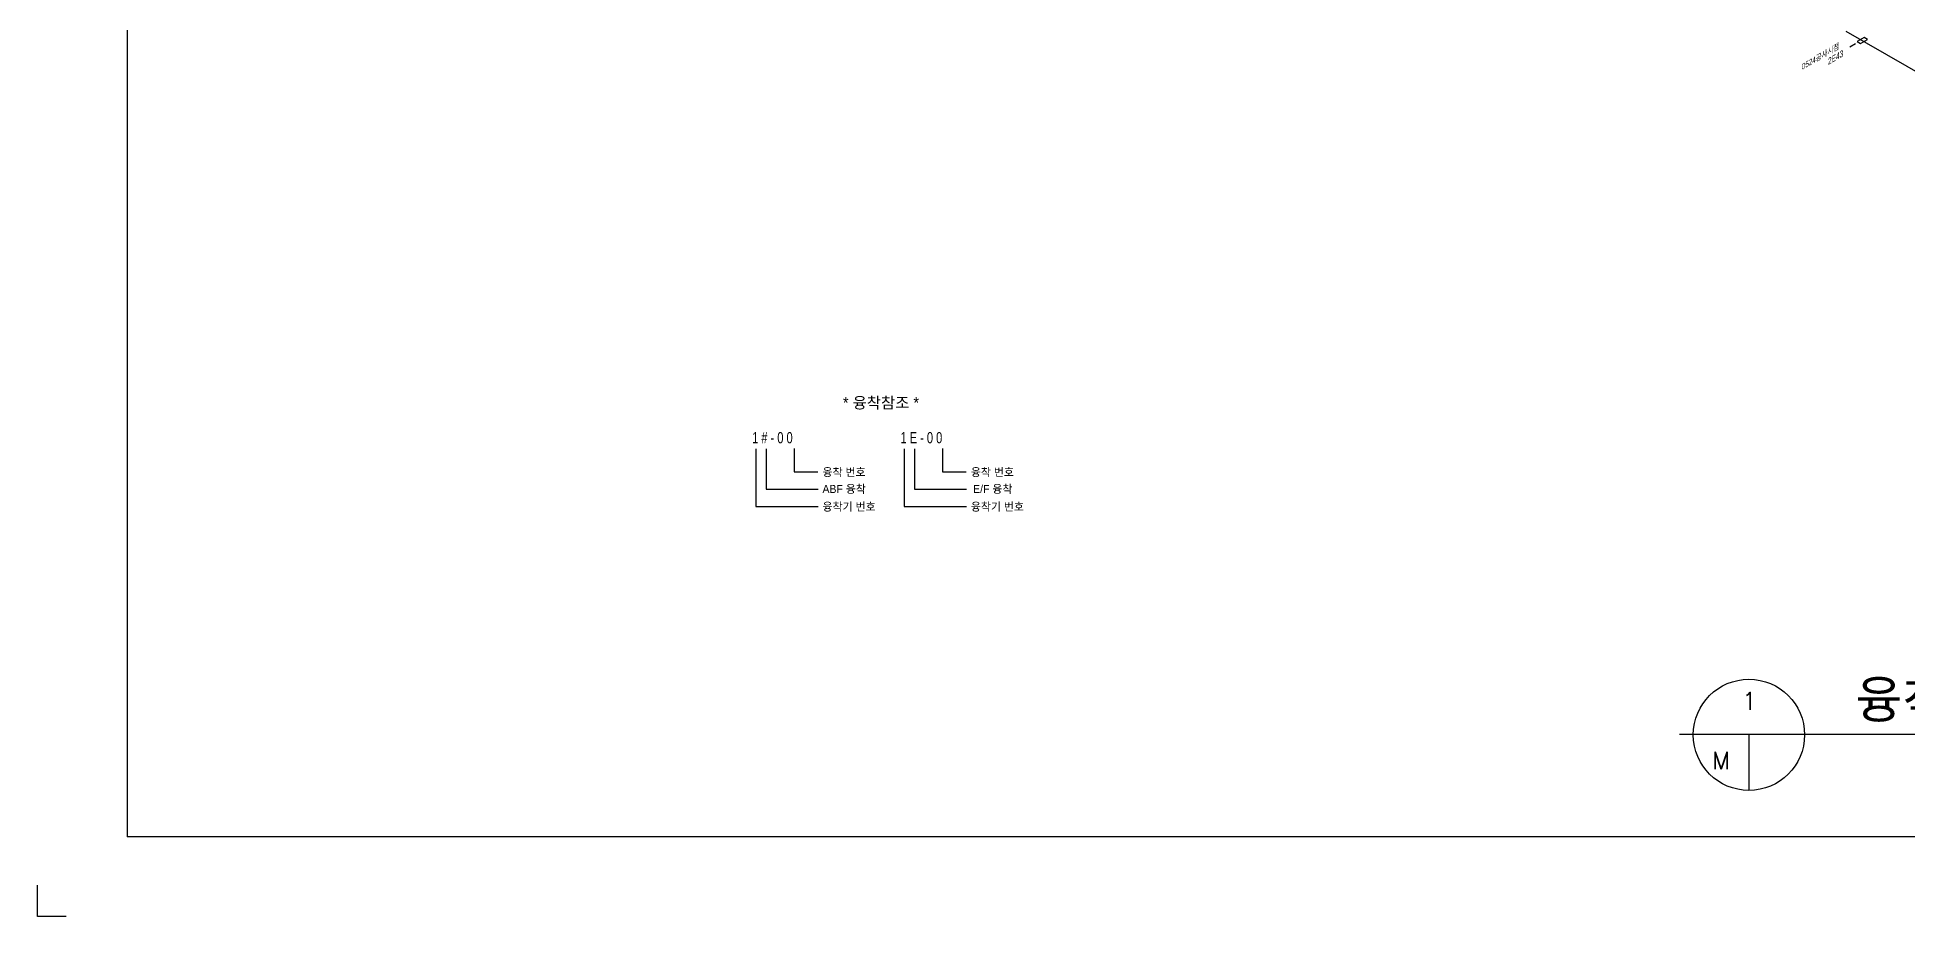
# Model space of a CAD drawing. Extents: x 207357 to 2790028, y 575219 to 1181204.
# Drawn here: x 234293 to 621355, y 646069 to 828046 of the extents above; entities that cross this region are included whole.
import ezdxf

# ---------------------------------------------------------------- set-up
doc = ezdxf.new("R2010")
doc.units = 0
doc.header["$LTSCALE"] = 100
for name, color, linetype in [('2차ABF', 4, 'CONTINUOUS'), ('ABF', 4, 'CONTINUOUS'), ('EF', 6, 'CONTINUOUS'), ('GAS', 1, 'CONTINUOUS'), ('GTEXT', 2, 'CONTINUOUS'), ('건축', 9, 'CONTINUOUS'), ('지시선', 50, 'CONTINUOUS')]:
    doc.layers.add(name, color=color, linetype=linetype)
doc.styles.add('HSH', font='romans', dxfattribs={"bigfont": 'hs'})
doc.styles.get("Standard").update_dxf_attribs({"font": 'Dotum.ttf'})
doc.dimstyles.get("Standard").update_dxf_attribs({"dimtxt": 0.18, "dimasz": 0.18, "dimexe": 0.18, "dimexo": 0.0625, "dimgap": 0.09, "dimtad": 0, "dimtih": 1, "dimtoh": 1, "dimdec": 4, "dimzin": 0, "dimdsep": 46, "dimtxsty": 'Standard', "dimcen": 0.09, "dimadec": 0, "dimazin": 0, "dimtfac": 1, "dimtdec": 4, "dimtofl": 0, "dimtmove": 0, "dimatfit": 3, "dimfxl": 0, "dimtolj": 1, "dimtzin": 0, "dimarcsym": 0})

# ---------------------------------------------------------------- blocks, each defined once
blk = doc.blocks.new('E')
at = {"layer": 'EF'}
for p, q in [((266, 588), (-1165, -238)), ((-508, -618), (924, 208)), ((924, 208), (266, 588)), ((-1165, -238), (-508, -618))]:
    blk.add_line(p, q, dxfattribs=at)

msp = doc.modelspace()

# ---------------------------------------------------------------- linework, layer by layer
at = {"layer": 'GAS'}
msp.add_line((680071, 788050), (608627, 829299), dxfattribs=at)
at = {"layer": 'GTEXT', "color": 5}
for p in [(252876, 1160791), (965488, 662594)]:
    msp.add_line(p, (252876, 662594), dxfattribs=at)
at = {"layer": 'GTEXT'}
for p, q in [((574130, 683861), (675334, 683861)), ((588520, 683693), (588520, 672181))]:
    msp.add_line(p, q, dxfattribs=at)
msp.add_circle((588520, 683693), 11512, dxfattribs=at)
at = {"layer": '건축'}
for p, q in [((234293, 646069), (234293, 652567)), ((240272, 646069), (234293, 646069))]:
    msp.add_line(p, q, dxfattribs=at)
at = {"layer": '지시선', "color": 9}
for p, q in [((382959, 742874), (382959, 730947)), ((385129, 742874), (385129, 734562)), ((390918, 742946), (390918, 738105)), ((413663, 742874), (413663, 730947)), ((415834, 742874), (415834, 734562)), ((421622, 742946), (421622, 738105)), ((390918, 738105), (395838, 738105)), ((421622, 738105), (426542, 738105)), ((385129, 734562), (395910, 734562)), ((415834, 734562), (426615, 734562)), ((382959, 730947), (395910, 730947)), ((413663, 730947), (426615, 730947))]:
    msp.add_line(p, q, dxfattribs=at)
for points in [[(382958, 742874), (382959, 742876), (382959, 742874)], [(385129, 742874), (385129, 742876), (385130, 742874)], [(390917, 742946), (390918, 742949), (390918, 742946)], [(413663, 742874), (413663, 742876), (413664, 742874)], [(415834, 742874), (415834, 742876), (415834, 742874)], [(421622, 742946), (421622, 742949), (421623, 742946)]]:
    msp.add_solid(points, dxfattribs=at)

# ---------------------------------------------------------------- block references
at = {"layer": 'GAS'}
msp.add_blockref('E', (612113, 827408), dxfattribs=at)

# ---------------------------------------------------------------- texts
at = {"layer": '2차ABF', "oblique": 30}
msp.add_text('0524공사시점', height=1079.9, rotation=30, dxfattribs=at).set_placement((599484, 821294))
at = {"layer": 'ABF', "width": 0.75}
msp.add_text('1 # - 0 0', height=2332.8, dxfattribs=at).set_placement((382210, 744031))
at = {"layer": 'EF', "oblique": 30}
msp.add_text('2E43', height=1199.9, rotation=30, dxfattribs=at).set_placement((604877, 822317))
at = {"layer": 'EF', "width": 0.75}
msp.add_text('1 E - 0 0', height=2332.8, dxfattribs=at).set_placement((412915, 744031))
at = {"layer": 'GTEXT'}
msp.add_text('융착 계통도', height=7739.5, dxfattribs=at).set_placement((610567, 687189))
at = {"layer": 'GTEXT', "style": 'HSH'}
for s, height, p in [('1', 3598, (587081, 688898)), (' M', 3597.6, (578436, 676600))]:
    msp.add_text(s, height=height, dxfattribs=at).set_placement(p)
at = {"layer": '지시선'}
for s, height, p in [('* 융착참조 *', 2332.8, (400995, 751259)), ('ABF 융착', 1656.3, (396779, 733753)), ('융착 번호', 1656.3, (396779, 737230)), ('융착 번호', 1656.3, (427483, 737230)), ('E/F 융착', 1656.3, (427958, 733753)), ('융착기 번호', 1656.3, (396779, 730072)), ('융착기 번호', 1656.3, (427483, 730072))]:
    msp.add_text(s, height=height, dxfattribs=at).set_placement(p)

# ---------------------------------------------------------------- leaders
at = {"layer": 'GAS', "color": 2}
msp.add_leader([(610544, 826690), (609401, 826030)], dimstyle='Standard', override={"dimtxt": 2.5, "dimasz": 600, "dimexe": 1.25, "dimexo": 0.625, "dimgap": 0.625, "dimtad": 1, "dimtih": 0, "dimtoh": 0, "dimzin": 8, "dimcen": 2.5, "dimclrd": 2, "dimclre": 2, "dimtofl": 1}, dxfattribs=at)

doc.saveas('drawing.dxf')
